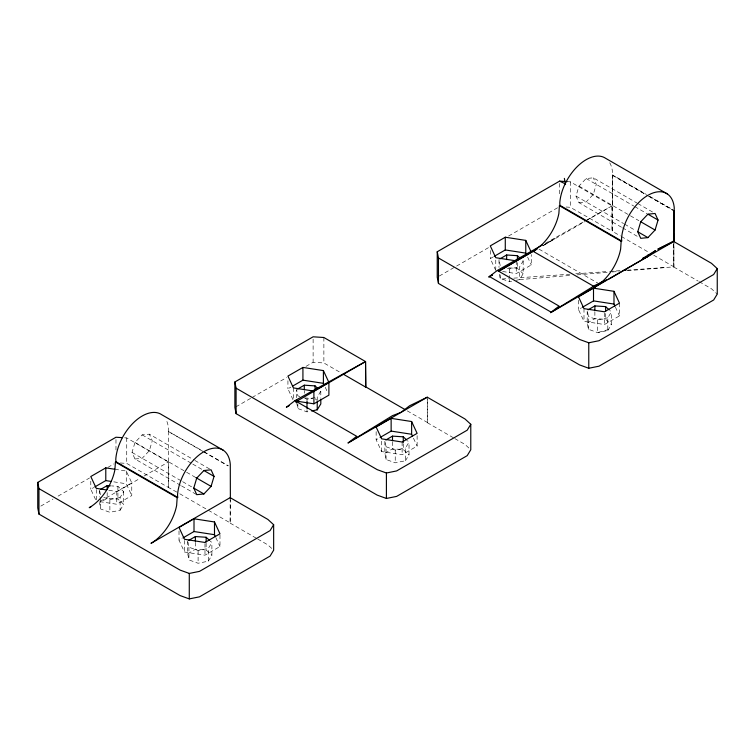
<?xml version="1.0" encoding="UTF-8"?>
<svg xmlns="http://www.w3.org/2000/svg" width="755" height="755" viewBox="0 0 755 755"><rect width="100%" height="100%" fill="white"/><g stroke="black" fill="none" stroke-linecap="round" stroke-linejoin="round"><path stroke-width="0.57" stroke-dasharray="3.77 2.83" d="M585.738 221.026L612.39 205.653L612.616 174.962L646.016 194.252M202.765 451.339L168.346 431.464L168.525 428.84A37.429 21.612 -60 0 0 166.393 420.318M612.39 205.653L612.522 172.499A37.429 21.612 -60 0 0 609.276 162.042M180.539 485.314L134.985 459.012L132.012 452.443L134.985 442.449L142.157 434.871L149.33 434.163L193.875 459.88M621.488 227.217L578.972 202.67L575.999 196.102L578.972 186.107L586.144 178.529L593.317 177.821L636.852 202.953M120.102 510.257L123.678 504.349L117.912 499.064L107.163 498.366L99.5 502.783L100.717 508.993L109.881 512.315L120.102 510.257L120.102 497.517L123.678 491.618L117.912 486.324L111.457 485.909M187.721 540.976L187.721 553.717L188.929 559.927L198.103 563.249L208.314 561.182L208.314 548.451L211.891 542.552L210.249 541.042M208.314 561.182L211.891 555.284L211.891 542.552M317.232 400.556L317.232 397.083L320.809 391.184L319.167 389.665M386.069 459.484L386.069 446.752L384.852 440.543L384.852 453.274L386.069 459.484L395.233 462.815L405.454 460.748L405.454 448.017L409.031 442.119L407.379 440.599M516.184 280.294L519.591 279.605L519.591 266.874L523.168 260.975L521.526 259.465M405.454 460.748L409.031 454.85L409.031 442.119M523.168 260.975L523.168 273.706L519.591 279.605L571.214 275.349M588.428 329.274L588.428 316.543L587.211 310.333L587.211 323.065L588.428 329.274L597.592 332.606L607.813 330.539L607.813 317.808L611.39 311.909L609.738 310.39M607.813 330.539L611.39 324.641L611.39 311.909M566.042 207.012L570.336 207.295L612.22 231.219L612.616 174.962M542.939 245.686L554.68 238.75L542.458 245.781M168.346 431.464L203.038 451.179M40.798 506.114L52.992 499.074M58.069 496.139L89.562 477.962M107.852 467.402L113.948 463.881M439.287 276.047L455.595 266.638M456.615 266.043L489.24 247.206M508.606 236.022L557.539 207.776M96.281 489.514L96.281 501.084L90.789 489.259L93.79 487.522M495.771 270.441L490.288 258.606L493.289 256.879M235.9 406.851L251.141 398.055M252.151 397.46L286.702 377.519M306.002 366.373L313.117 362.268L323.876 362.966L341.147 372.942M292.959 399.659L287.929 388.816L290.92 387.089M108.805 490.288L116.77 491.524L131.766 482.86L126.274 471.035L116.034 469.45M100.387 501.263L139.977 478.406M144.035 476.056L168.403 461.994L168.403 487.466L178.746 493.175M544.128 245.064L584.719 221.611M99.698 501.613L116.77 504.255L131.766 495.601L131.766 482.86M502.603 271.498L516.26 273.612L531.256 264.948L531.256 254.529M219.979 534.955L219.979 546.526L204.982 555.189L184.503 552.018L179.011 540.193L182.012 538.457M619.477 303.151L619.477 315.883L604.481 324.537L583.992 321.375L578.5 309.541L581.501 307.814M230.152 497.649L230.152 523.111L230.369 499.64M673.753 243.846L673.753 267.006L673.979 241.402M417.119 435.673L417.119 446.092L402.122 454.746L381.634 451.575L376.141 439.75L379.142 438.023M187.721 553.717L195.375 549.291L206.134 549.989L211.891 555.284M587.211 323.065L594.874 318.648L605.633 319.346L611.39 324.641M427.283 399.527L427.283 422.677L427.283 397.205M384.852 453.274L392.506 448.857L403.264 449.555L409.031 454.85M545.185 243.412L585.776 220.554M586.795 219.988L608.058 208.125M608.398 329.567L597.592 332.606L597.592 319.875L588.428 316.543M507.341 268.195L509.38 268.94L519.591 266.874M499.404 274.207L500.206 278.35L509.38 281.672L511.645 281.209M597.592 319.875L607.813 317.808M304.982 398.404L307.011 399.15L317.232 397.083M296.639 402.339L297.848 408.549L307.011 411.881L309.286 411.418M103.775 497.366L109.881 499.584L120.102 497.517M386.069 446.752L395.233 450.074L405.454 448.017M187.919 542.014L188.929 547.196L198.103 550.518L208.314 548.451M578.972 202.67L586.144 201.963L593.317 194.384L596.29 184.39L593.317 177.821M134.985 459.012L142.157 458.304L149.33 450.726L152.302 440.731L149.33 434.163M577.084 274.867L607.586 272.347M612.286 271.96L619.327 271.385M627.537 270.705L665.08 267.61M502.009 279.001L509.049 278.491M513.74 278.151L569.893 274.197M575.744 273.782L608.492 271.479M609.653 271.394L620.185 270.658M627.197 270.167L673.979 266.874L673.753 241.534M567.118 181.615L570.336 181.832L612.003 205.879L612.22 231.219L620.317 235.9M508.804 267.855L517.411 268.412L523.168 273.706M304.293 397.923L312.9 398.48M124.584 437.806L126.736 437.938L168.403 461.994M120.281 462.985L126.736 463.41L168.403 487.466M113.76 481.832L126.274 483.766L131.766 495.601M299.886 396.564L297.848 395.818L296.639 389.608L296.639 397.715M650.074 196.593L673.356 210.032M612.343 175.122L647.771 195.583M648.79 196.168L674.092 210.777M612.22 175.198L647.658 195.649M648.668 196.234L672.96 210.268M637.862 203.539L653.047 212.306M586.144 178.529L633.747 206.011M634.738 206.587L646.912 213.608M578.972 186.107L638.881 220.686M575.999 196.102L623.602 223.584M624.593 224.16L635.748 230.596M622.507 227.802L637.692 236.57M621.337 236.485L649.678 252.85M653.726 255.181L673.979 266.874M673.753 267.006L698.233 281.134M699.253 281.719L711.493 288.787L717.25 294.082M539.051 249.169L597.771 283.068M407.256 410.862L427.509 422.545M427.283 422.677L453.802 437.985M454.821 438.57L465.023 444.459L469.138 448.243M204.048 451.764L228.35 465.788M203.784 451.924L228.076 465.948M194.884 460.465L211.079 469.818M142.157 434.871L191.779 463.523M192.77 464.099L203.907 470.525M134.985 442.449L185.777 471.771M186.608 472.252L195.724 477.519M132.012 452.443L181.634 481.095M182.625 481.671L193.761 488.098M181.549 485.899L196.734 494.667M179.756 493.761L230.369 522.988M230.152 523.111L256.672 538.428M257.691 539.013L267.883 544.902L271.998 548.677M315.052 398.621L316.694 400.131M615.363 307.011L619.477 315.883M527.603 257.068L531.256 264.948M413.457 438.202L417.119 446.092M325.235 387.268L327.528 392.204M215.864 537.654L219.979 546.526M500.206 265.609L498.998 259.399L498.998 267.506M99.707 491.08L100.717 496.262M612.003 205.879L612.003 231.351M605.633 313.561L605.633 319.346M604.481 312.966L604.481 324.537M594.874 311.702L594.874 318.648M583.992 308.635L583.992 321.375M578.5 300.282L578.5 309.541M570.336 181.832L570.336 207.295M559.587 183.446L559.587 196.177M517.411 262.627L517.411 268.412M516.26 260.871L516.26 273.612M509.38 268.94L509.38 278.199M509.38 279.359L509.38 281.672M500.206 274.877L500.206 278.35M495.771 260.022L495.771 269.28M490.288 250.509L490.288 258.606M403.264 443.77L403.264 449.555M402.122 442.015L402.122 454.746M395.233 450.074L395.233 462.815M392.506 441.911L392.506 448.857M381.634 441.165L381.634 451.575M376.141 431.652L376.141 439.75M323.876 337.504L323.876 362.966M320.809 391.184L320.809 398.13M313.117 339.118L313.117 362.268M307.011 399.15L307.011 401.462M307.011 409.559L307.011 411.881M304.293 390.977L304.293 393.289M297.848 403.925L297.848 408.549M293.412 387.91L293.412 400.65M287.929 380.718L287.929 388.816M206.134 543.053L206.134 549.989M204.982 543.609L204.982 555.189M198.103 550.518L198.103 563.249M195.375 542.345L195.375 549.291M188.929 547.196L188.929 559.927M184.503 540.438L184.503 552.018M179.011 530.925L179.011 540.193M168.62 431.303L168.62 487.334M126.736 437.938L126.736 463.41M126.274 471.035L126.274 483.766M123.678 491.618L123.678 504.349M117.912 486.324L117.912 499.064M116.77 491.524L116.77 504.255M115.977 439.561L115.977 451.131M109.881 499.584L109.881 512.315M107.163 492.571L107.163 498.366M100.717 497.413L100.717 508.993M99.5 490.052L99.5 496.998M90.789 481.152L90.789 489.259"/><path stroke-width="1.13" d="M674.092 210.777L673.753 241.534L550.471 312.712L559.068 306.096L497.309 270.441L488.721 277.057L492.571 274.839L489.523 276.594L551.273 312.249L594.808 285.456L606.727 279.794L594.968 287.013L533.219 251.368L498.668 271.319M122.433 437.664L115.977 437.239L37.75 482.407L37.75 507.879L38.958 514.089L180.115 595.582L189.279 598.904L199.499 596.837L270.073 556.095L273.65 550.197L273.65 524.725L267.883 519.431L230.152 497.649L150.981 543.355A37.429 21.612 -60 0 0 176.632 505.491L177.17 497.677L177.718 497.366L115.959 461.711L115.421 462.022L114.883 469.836A37.429 21.612 -60 0 1 89.222 507.709L91.251 506.539M602.311 281.492L603.566 280.398A37.429 21.612 -60 0 0 620.629 249.15L621.167 241.336L621.705 241.024L559.955 205.369L559.408 205.681L558.87 213.495A37.429 21.612 -60 0 1 541.807 244.752L533.219 251.368L537.079 249.141M673.979 212.495L674.272 208.144A37.429 21.612 -60 0 0 647.903 195.337A37.429 21.612 -60 0 0 621.525 238.599L621.705 241.024M673.979 214.458L674.366 210.617M673.979 241.402L673.979 210.843M609.002 278.916L647.903 256.455L648.3 254.992M211.079 486.38L214.052 476.386L211.079 469.818L203.907 470.525L196.734 478.094L193.761 488.098L196.734 494.667L203.907 493.959L211.079 486.38L195.894 477.613M637.758 231.757L640.731 221.753L647.903 214.184L655.076 213.476L658.049 220.045L655.076 230.039L647.903 237.617L640.731 238.325L637.758 231.757L647.903 237.617M311.56 410.965L317.232 409.814L320.809 403.916L320.809 399.282M273.65 524.725L270.073 530.623L199.499 571.375L189.279 573.432L180.115 570.11L38.958 488.617L37.75 482.407M289.401 405.51L286.353 407.266L294.95 400.65L356.7 436.305L348.112 442.921L392.449 415.665L401.037 412.362L409.635 405.746L427.283 397.205L465.023 418.997L470.78 424.291L467.203 430.19L396.63 470.931L386.409 472.998L377.245 469.676L236.098 388.183L234.88 381.973L313.117 336.805L323.876 337.504L365.533 361.56L365.75 386.89L405.237 409.691M673.979 234.352L674.149 240.817L657.803 249.207L673.753 241.534L711.493 263.325L717.25 268.61L713.673 274.509L598.989 340.722L588.768 342.789L579.604 339.467L438.457 257.974L437.239 251.764L559.587 181.134L567.118 181.615M594.968 287.013L601.99 281.615M647.903 256.455L655.482 250.622L642.448 258.559L647.903 256.455L647.903 255.237M498.432 271.356L530.255 252.793M673.753 241.534L673.998 240.892M114.892 469.27L105.785 467.864L90.789 476.528L96.281 488.353L106.521 489.938M535.333 249.877L531.256 252.217L525.773 240.392L505.284 237.221L490.288 245.875L495.771 257.71L516.26 260.871M94.79 486.947L105.785 480.595L111.476 481.482M494.289 256.304L505.284 249.952L525.773 253.123L526.688 255.096M296.828 401.179L313.901 403.812L328.897 395.158L328.897 382.426L323.404 370.592L302.925 367.43L287.929 376.084L293.412 387.91L312.759 390.911M100.462 489.495L107.163 485.625L110.381 485.842M499.952 258.852L506.652 254.982L517.411 255.681L519.874 257.946M292.921 385.937L302.925 380.161L323.404 383.332L324.32 385.305M297.593 389.061L304.293 385.192L315.052 385.89L317.515 388.155M328.897 382.426L313.901 391.081L313.901 403.812M295.488 401.99L365.533 361.56L365.75 386.89M194.007 518.798L179.011 527.452L184.503 539.287L204.982 542.458L219.979 533.794L214.495 521.969L194.007 518.798L194.007 531.529L183.012 537.881M593.505 288.155L578.5 296.809L583.992 308.635L604.481 311.806L619.477 303.151L613.985 291.317L593.505 288.155L593.505 300.886L582.501 307.238M348.112 442.921L427.283 397.205M391.137 418.355L376.141 427.019L381.634 438.844L402.122 442.015L417.119 433.361L411.626 421.526L391.137 418.355L391.137 431.096L380.142 437.438M188.674 540.429L195.375 536.56L206.134 537.258L209.428 540.287M588.173 309.786L594.874 305.917L605.633 306.615L608.917 309.635M385.814 439.986L392.506 436.126L403.264 436.824L406.558 439.844M497.309 270.441L542.147 245.12M294.95 400.65L365.533 361.56M437.239 251.764L437.239 277.227L438.457 283.436L579.604 364.929L588.768 368.261L598.989 366.194L713.673 299.98L717.25 294.082L717.25 268.61M234.88 381.973L234.88 407.436L236.098 413.646L377.245 495.138L386.409 498.46L396.63 496.403L467.203 455.652L470.78 449.753L470.78 424.291M623.687 270.413L626.027 270.243M673.262 241.241L673.894 241.289M593.505 300.886L613.985 304.057L614.9 306.03M391.137 431.096L411.626 434.267L412.541 436.23M194.007 531.529L214.495 534.7L215.411 536.673M559.587 181.134L565.429 183.89M667.373 193.959L605.623 158.305A37.429 21.612 -60 0 0 577.556 166.308A37.429 21.612 -60 0 0 559.776 202.953L559.955 205.369M647.922 214.194L658.049 220.045M640.901 221.857L655.076 230.039M559.408 205.681L621.167 241.336M343.176 374.112L365.533 387.022M223.376 450.301L161.627 414.646A37.429 21.612 -60 0 0 133.56 422.649A37.429 21.612 -60 0 0 115.779 459.295L115.959 461.711M203.925 470.535L214.052 476.386M193.78 488.108L203.907 493.959M115.421 462.022L177.17 497.677M564.353 178.378L565.57 184.588M177.718 497.366L177.529 494.94A37.429 21.612 -60 0 1 203.907 451.679A37.429 21.612 -60 0 1 230.284 464.485L230.369 498.479M613.985 291.317L613.985 304.057M605.633 306.615L605.633 311.249M594.874 305.917L594.874 310.541M588.768 342.789L588.768 368.261M525.773 240.392L525.773 253.123M517.411 255.681L517.411 260.315M506.652 254.982L506.652 259.616M505.284 237.221L505.284 249.952M438.457 257.974L438.457 283.436M411.626 421.526L411.626 434.267M403.264 436.824L403.264 442.609M392.506 436.126L392.506 440.75M386.409 472.998L386.409 498.46M323.404 370.592L323.404 383.332M317.232 401.707L317.232 409.814M315.052 385.89L315.052 390.524M307.011 401.462L307.011 408.408M304.293 385.192L304.293 389.816M302.925 367.43L302.925 380.161M296.639 400.027L296.639 402.339M236.098 388.183L236.098 413.646M214.495 521.969L214.495 534.7M206.134 537.258L206.134 541.892M195.375 536.56L195.375 541.193M189.279 573.432L189.279 598.904M107.163 485.625L107.163 489.098M105.785 467.864L105.785 480.595M38.958 488.617L38.958 514.089"/></g></svg>
